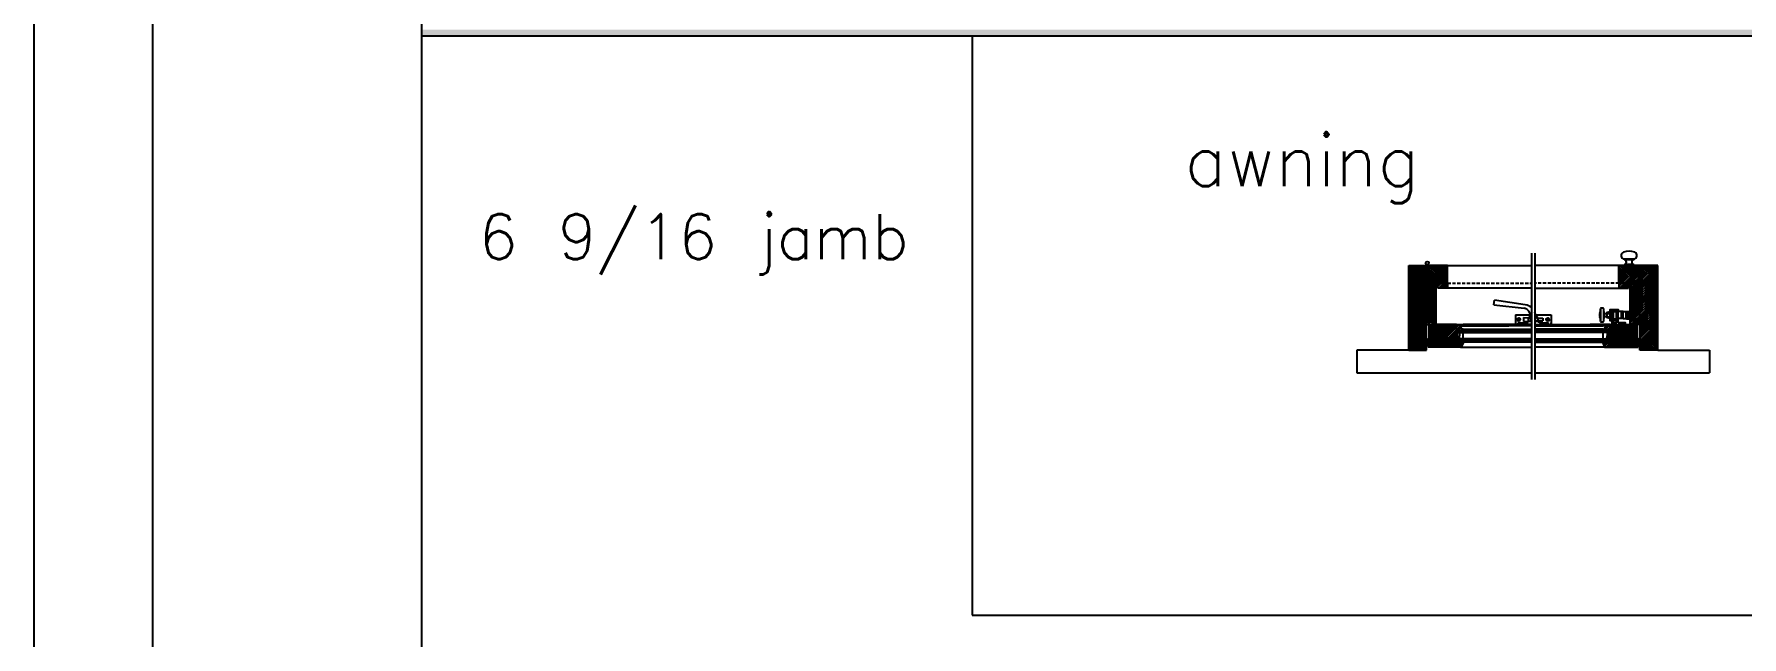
# Model space of a CAD drawing. Header units: inches. Extents: x 1985 to 11287, y 379 to 3234.
# Drawn here: x 8840.1 to 8972.1, y 1465.5 to 1512.1 of the extents above; entities that cross this region are included whole.
import ezdxf

# ---------------------------------------------------------------- set-up
doc = ezdxf.new("R2010")
doc.units = ezdxf.units.IN
doc.header["$MEASUREMENT"] = 0
doc.linetypes.add('HIDDEN', pattern=[0.375, 0.25, -0.125])
for name, color, linetype in [('detail 99', 30, 'CONTINUOUS'), ('glass 99', 6, 'CONTINUOUS'), ('glazing tape 99', 7, 'CONTINUOUS'), ('hardware 99', 94, 'CONTINUOUS'), ('hatch 99', 1, 'CONTINUOUS'), ('screen 99', 4, 'CONTINUOUS'), ('separation 99', 3, 'CONTINUOUS'), ('weatherstripping 99', 5, 'CONTINUOUS'), ('wood detail 99', 7, 'CONTINUOUS')]:
    doc.layers.add(name, color=color, linetype=linetype)
doc.styles.get("Standard").update_dxf_attribs({"font": 'txt.shx', "width": 0.8})
pattern_1 = [(45, (8568.73304, 1927.68147), (-0.088388348, 0.088388348), [])]

msp = doc.modelspace()

# ---------------------------------------------------------------- hatches: boundary and pattern name
at = {"layer": 'glazing tape 99'}
h = msp.add_hatch(color=256, dxfattribs=at)
h.paths.add_polyline_path([(8950.568414, 1489.244117), (8950.068414, 1489.244117), (8950.068414, 1489.181617), (8950.12645, 1489.181617), (8950.568414, 1489.181617)])
h.paths.add_polyline_path([(8950.595214, 1488.431617), (8950.12645, 1488.431617), (8950.095214, 1488.431617), (8950.095214, 1488.369117), (8950.595214, 1488.369117)])
h = msp.add_hatch(color=256, dxfattribs=at)
h.paths.add_polyline_path([(8961.871927, 1489.244117), (8961.371927, 1489.244117), (8961.371927, 1489.181617), (8961.813892, 1489.181617), (8961.871927, 1489.181617)])
h.paths.add_polyline_path([(8961.845127, 1488.431617), (8961.813892, 1488.431617), (8961.345127, 1488.431617), (8961.345127, 1488.369117), (8961.845127, 1488.369117)])
at = {"layer": 'hatch 99'}
h = msp.add_hatch(dxfattribs=at)
h.set_pattern_fill('ANSI31', color=256, style=0)
h.set_pattern_definition(pattern_1)
h.paths.add_polyline_path([(8948.470214, 1492.869117), (8947.720214, 1492.869117), (8947.720214, 1489.681617), (8947.845214, 1489.681617, -0.3659773819), (8948.001464, 1489.866495), (8948.001464, 1490.119117), (8948.063964, 1490.119117), (8948.063964, 1489.866495, -0.3659773819), (8948.220214, 1489.681617), (8948.470214, 1489.681617)])
h.paths.add_polyline_path([(8947.720214, 1494.244117), (8946.345214, 1494.244117), (8946.345214, 1487.681617), (8947.720214, 1487.681617), (8947.720214, 1488.244117), (8947.345214, 1488.244117), (8947.345214, 1488.314117), (8947.657714, 1488.314117), (8947.657714, 1488.564117), (8947.720214, 1488.564117)])
h = msp.add_hatch(dxfattribs=at)
h.set_pattern_fill('ANSI31', color=256, style=0)
h.set_pattern_definition(pattern_1)
h.paths.add_polyline_path([(8949.345214, 1492.869117), (8948.595214, 1492.869117), (8948.595214, 1492.494117), (8949.345214, 1492.494117)])
h.paths.add_polyline_path([(8949.345214, 1494.244117), (8947.782714, 1494.244117), (8947.782714, 1492.869117), (8948.470214, 1492.869117), (8949.345214, 1492.869117)])
h = msp.add_hatch(dxfattribs=at)
h.set_pattern_fill('ANSI31', color=256, style=0)
h.set_pattern_definition(pattern_1)
h.paths.add_polyline_path([(8964.15764, 1494.244117), (8963.595127, 1494.244117), (8962.595127, 1494.244117), (8962.595127, 1492.869117), (8964.08558, 1492.869117)])
h.paths.add_polyline_path([(8963.345127, 1492.869117), (8962.595127, 1492.869117), (8962.595127, 1492.494117), (8963.345127, 1492.494117)])
h = msp.add_hatch(dxfattribs=at)
h.set_pattern_fill('ANSI31', color=256, style=0)
h.set_pattern_definition(pattern_1)
h.paths.add_polyline_path([(8964.220127, 1492.869117), (8963.470127, 1492.869117), (8963.470127, 1489.681617), (8963.720127, 1489.681617, -0.3659773819), (8963.876377, 1489.866495), (8963.876377, 1490.119117), (8963.938877, 1490.119117), (8963.938877, 1489.866495, -0.3659773819), (8964.095127, 1489.681617), (8964.220127, 1489.681617)])
h.paths.add_polyline_path([(8965.595127, 1494.244117), (8964.220127, 1494.244117), (8964.220127, 1488.564117), (8964.282627, 1488.564117), (8964.282627, 1488.314117), (8964.595127, 1488.314117), (8964.595127, 1488.244117), (8964.220127, 1488.244117), (8964.220127, 1487.681617), (8965.595127, 1487.681617)])
h = msp.add_hatch(dxfattribs=at)
h.set_pattern_fill('ANSI31', color=256, style=0)
h.set_pattern_definition(pattern_1)
h.paths.add_polyline_path([(8950.255914, 1489.556617), (8950.255914, 1489.619117), (8950.0327, 1489.619117), (8950.0327, 1489.244117), (8950.568414, 1489.244117), (8950.568414, 1489.306617, -0.375199902), (8950.412164, 1489.431617, 0.375199902)], flags=17)
h.paths.add_polyline_path([(8950.0327, 1489.681617), (8948.157714, 1489.681617), (8947.927205, 1489.681617), (8947.927205, 1488.490583, 0.1406633333), (8947.846833, 1488.111421, 0.0354966165), (8947.8639, 1487.931617), (8950.4345, 1487.931617), (8950.595214, 1488.306617), (8950.595214, 1488.369117), (8950.0327, 1488.369117)])
h = msp.add_hatch(dxfattribs=at)
h.set_pattern_fill('ANSI31', color=256, style=0)
h.set_pattern_definition(pattern_1)
h.paths.add_polyline_path([(8964.011422, 1489.681617), (8963.470127, 1489.681617), (8963.370127, 1489.681617), (8961.907642, 1489.681617), (8961.907642, 1488.369117), (8961.345127, 1488.369117), (8961.345127, 1488.306617), (8961.505842, 1487.931617), (8961.586199, 1487.931617), (8964.076442, 1487.931617, 0.0354966165), (8964.093508, 1488.111421, 0.1419831726), (8964.011422, 1488.49379)])
h.paths.add_polyline_path([(8961.907642, 1489.619117), (8961.684427, 1489.619117), (8961.684427, 1489.556617), (8961.671305, 1489.556617, 0.3507810594), (8961.528177, 1489.431617, -0.375199902), (8961.371927, 1489.306617), (8961.371927, 1489.244117), (8961.907642, 1489.244117)], flags=17)
at = {"layer": 'separation 99'}
msp.add_hatch(color=256, dxfattribs=at).paths.add_polyline_path([(8870.077342, 1512.489951), (8870.077342, 1512.239951), (8870.077342, 1511.989951), (9066.39145, 1511.989951), (9066.39145, 1512.489951)])
at = {"layer": 'weatherstripping 99'}
h = msp.add_hatch(dxfattribs=at)
h.set_pattern_fill('HONEY', color=256, scale=0.25, style=0)
h.set_pattern_definition([(180, (9368.434664, 1228.762772), (-0.046875, 0.0270632938), [0.03125, -0.0625]), (60, (9368.434664, 1228.762772), (0.0468749999, 0.027063294), [0.03125, -0.0625]), (120, (9368.434664, 1228.762772), (-1e-10, 0.0541265877), [-0.0625, 0.03125])])
h.paths.add_polyline_path([(8947.663939, 1488.404921, 0.2324451644), (8947.657714, 1488.392254), (8947.657714, 1488.322617, -0.4142135624), (8947.641714, 1488.306617), (8947.524714, 1488.306617), (8947.451671, 1488.338117), (8947.410592, 1488.279242, 0.1534884587), (8947.407714, 1488.270087), (8947.407714, 1488.260117, 0.4142135624), (8947.423714, 1488.244117), (8947.711441, 1488.244117, 0.2561615769), (8947.724931, 1488.251514), (8947.900806, 1488.527285, 0.3518020298), (8947.898629, 1488.547202), (8947.886663, 1488.559168, 0.3771555929), (8947.865575, 1488.560521)])
h = msp.add_hatch(dxfattribs=at)
h.set_pattern_fill('HONEY', color=256, scale=0.25, style=0)
h.set_pattern_definition([(7e-15, (8543.505678, 1228.762772), (0.046875, 0.0270632938), [0.03125, -0.0625]), (120, (8543.505678, 1228.762772), (-0.0468749999, 0.027063294), [0.03125, -0.0625]), (60, (8543.505678, 1228.762772), (1e-10, 0.0541265877), [-0.0625, 0.03125])])
h.paths.add_polyline_path([(8964.276402, 1488.404921, -0.2324451644), (8964.282627, 1488.392254), (8964.282627, 1488.322617, 0.4142135624), (8964.298627, 1488.306617), (8964.415627, 1488.306617), (8964.488671, 1488.338117), (8964.529749, 1488.279242, -0.1534884587), (8964.532627, 1488.270087), (8964.532627, 1488.260117, -0.4142135624), (8964.516627, 1488.244117), (8964.2289, 1488.244117, -0.2561615769), (8964.21541, 1488.251514), (8964.039536, 1488.527285, -0.3518020298), (8964.041712, 1488.547202), (8964.053678, 1488.559168, -0.3771555929), (8964.074767, 1488.560521)])

# ---------------------------------------------------------------- linework, layer by layer
at = {"layer": 'glass 99', "color": 6}
for p, q in [((8950.12645, 1489.181617), (8955.845171, 1489.181617)), ((8950.12645, 1488.431617), (8950.12645, 1489.181617)), ((8950.12645, 1489.056617), (8955.845171, 1489.056617)), ((8950.268319, 1489.026626), (8950.376102, 1489.056617)), ((8950.268319, 1489.026626), (8950.268319, 1488.806617)), ((8950.268319, 1488.586608), (8950.268319, 1488.806617)), ((8950.568414, 1488.556617), (8950.568414, 1489.056617)), ((8961.813892, 1489.181617), (8956.095171, 1489.181617)), ((8961.813892, 1489.056617), (8956.095171, 1489.056617)), ((8961.371927, 1488.556617), (8961.371927, 1489.056617)), ((8961.672022, 1489.026626), (8961.564239, 1489.056617)), ((8961.672022, 1489.026626), (8961.672022, 1488.806617)), ((8961.672022, 1488.586608), (8961.672022, 1488.806617)), ((8961.813892, 1488.431617), (8961.813892, 1489.181617)), ((8955.845171, 1488.556617), (8950.12645, 1488.556617)), ((8955.845171, 1488.431617), (8950.12645, 1488.431617)), ((8950.268319, 1488.586608), (8950.376102, 1488.556617)), ((8956.095171, 1488.556617), (8961.813892, 1488.556617)), ((8956.095171, 1488.431617), (8961.813892, 1488.431617)), ((8961.672022, 1488.586608), (8961.564239, 1488.556617))]:
    msp.add_line(p, q, dxfattribs=at)
at = {"layer": 'hardware 99', "color": 94}
for p, q in [((8947.720214, 1494.244117), (8947.720214, 1494.322967)), ((8947.720214, 1494.244117), (8947.782714, 1494.244117)), ((8947.782714, 1494.244117), (8947.782714, 1494.306273)), ((8947.845214, 1494.244117), (8947.845214, 1494.322967)), ((8963.017034, 1494.744117), (8963.735734, 1494.744117)), ((8963.017034, 1494.681617), (8963.017034, 1494.744117)), ((8963.735734, 1494.681617), (8963.017034, 1494.681617)), ((8963.735734, 1494.306617), (8963.017034, 1494.306617)), ((8963.017034, 1494.244117), (8963.017034, 1494.306617)), ((8963.735734, 1494.681617), (8963.735734, 1494.744117)), ((8963.735734, 1494.244117), (8963.735734, 1494.306617)), ((8947.720214, 1493.556617), (8947.782714, 1493.556617)), ((8952.925222, 1491.181617), (8952.965575, 1491.556617)), ((8955.358282, 1491.189952), (8952.965575, 1491.556617)), ((8952.925222, 1491.181617), (8955.258956, 1490.923355)), ((8954.595171, 1490.431617), (8955.845171, 1490.431617)), ((8954.595171, 1490.431617), (8954.595171, 1489.681617)), ((8954.908655, 1490.164296), (8954.737492, 1489.993132)), ((8954.952849, 1490.120102), (8954.781686, 1489.948938)), ((8955.220171, 1490.212867), (8955.631293, 1490.195668)), ((8955.220171, 1490.212867), (8955.220171, 1489.900367)), ((8955.595171, 1490.181617), (8955.69379, 1490.181617)), ((8955.595171, 1489.931617), (8955.595171, 1490.181617)), ((8955.782671, 1490.02001), (8955.782671, 1490.306617)), ((8956.095171, 1490.431617), (8957.345171, 1490.431617)), ((8956.157671, 1490.02001), (8956.157671, 1490.306617)), ((8956.246551, 1490.181617), (8956.345171, 1490.181617)), ((8956.345171, 1489.931617), (8956.345171, 1490.181617)), ((8956.345171, 1490.165805), (8956.720171, 1490.150117)), ((8956.345171, 1489.94743), (8956.720171, 1489.963117)), ((8956.720171, 1490.150117), (8956.720171, 1489.963117)), ((8957.158655, 1490.164296), (8956.987492, 1489.993132)), ((8957.202849, 1490.120102), (8957.031686, 1489.948938)), ((8957.345171, 1490.431617), (8957.345171, 1489.681617)), ((8961.157627, 1489.915992), (8961.157627, 1490.884742)), ((8961.157627, 1490.884742), (8961.173252, 1490.884742)), ((8961.173252, 1490.900367), (8961.173252, 1489.900367)), ((8961.407627, 1490.900367), (8961.407627, 1489.900367)), ((8961.423252, 1490.884742), (8961.407627, 1490.884742)), ((8961.423252, 1489.915992), (8961.423252, 1490.884742)), ((8961.454502, 1490.536583), (8961.454502, 1490.264151)), ((8961.657627, 1490.525367), (8962.157627, 1490.525367)), ((8961.657627, 1490.275367), (8962.157627, 1490.275367)), ((8962.032627, 1490.681617), (8962.032627, 1489.806617)), ((8962.032627, 1490.681617), (8962.157627, 1490.681617)), ((8962.157627, 1490.681617), (8962.157627, 1489.806617)), ((8962.157627, 1490.681617), (8962.407627, 1490.681617)), ((8962.157627, 1490.119117), (8962.407627, 1490.119117)), ((8962.407627, 1490.681617), (8962.532627, 1490.681617)), ((8962.532627, 1489.806617), (8962.532627, 1490.681617)), ((8962.907627, 1490.665992), (8962.532627, 1490.665992)), ((8962.907627, 1490.134742), (8962.532627, 1490.134742)), ((8962.782627, 1490.150367), (8962.782627, 1490.650367)), ((8962.782627, 1490.650367), (8962.907627, 1490.650367)), ((8962.782627, 1490.150367), (8962.907627, 1490.150367)), ((8962.907627, 1490.134742), (8962.907627, 1490.665992)), ((8962.907627, 1490.665992), (8963.157627, 1490.665992)), ((8962.907627, 1490.134742), (8963.157627, 1490.134742)), ((8963.157627, 1490.134742), (8963.157627, 1490.665992)), ((8963.188877, 1490.650367), (8963.157627, 1490.650367)), ((8963.188877, 1490.150367), (8963.157627, 1490.150367)), ((8963.188877, 1490.119117), (8963.188877, 1490.681617)), ((8963.188877, 1490.681617), (8963.470127, 1490.681617)), ((8963.188877, 1490.119117), (8963.470127, 1490.119117)), ((8963.345127, 1490.119117), (8963.345127, 1490.681617)), ((8963.470127, 1490.431617), (8963.470127, 1489.681617)), ((8954.798671, 1489.681617), (8954.798671, 1489.806617)), ((8954.798671, 1489.806617), (8955.454671, 1489.806617)), ((8955.220171, 1489.900367), (8955.578609, 1489.915362)), ((8955.579671, 1489.931617), (8955.845171, 1489.931617)), ((8956.095171, 1489.931617), (8956.360671, 1489.931617)), ((8956.485671, 1489.806617), (8957.141671, 1489.806617)), ((8957.141671, 1489.681617), (8957.141671, 1489.806617)), ((8957.345171, 1489.681617), (8957.345171, 1489.806617)), ((8961.157627, 1489.915992), (8961.173252, 1489.915992)), ((8961.423252, 1489.915992), (8961.407627, 1489.915992)), ((8961.907642, 1489.681617), (8963.188842, 1489.681617)), ((8962.032627, 1489.806617), (8962.032627, 1489.681617)), ((8963.370127, 1489.681617), (8963.470127, 1489.681617))]:
    msp.add_line(p, q, dxfattribs=at)
for points in [[(8961.454502, 1490.525367), (8961.657627, 1490.525367)], [(8961.657627, 1490.275367), (8961.454502, 1490.275367)], [(8961.907627, 1490.650367), (8961.657627, 1490.587867), (8961.657627, 1490.212867), (8961.907627, 1490.150367)], [(8962.032627, 1489.962867), (8961.907627, 1489.962867), (8961.907627, 1490.837867), (8962.532627, 1490.837867), (8962.532627, 1490.681617)], [(8962.032627, 1490.681617), (8962.032627, 1490.712867), (8962.407627, 1490.712867), (8962.407627, 1490.681617)], [(8962.032627, 1490.681617), (8962.032627, 1489.681617), (8963.095127, 1489.681617), (8963.095127, 1489.806617), (8962.532627, 1489.806617)], [(8962.157627, 1489.806617), (8962.407627, 1489.806617), (8962.407627, 1490.681617)], [(8962.407627, 1490.119117), (8962.407627, 1490.087867), (8962.157627, 1490.087867)], [(8962.407627, 1489.962867), (8962.157627, 1489.962867)]]:
    msp.add_lwpolyline(points, dxfattribs=at)
for centre, radius in [((8947.782714, 1494.431617), 0.125344), ((8954.845171, 1490.056617), 0.125), ((8957.095171, 1490.056617), 0.125)]:
    msp.add_circle(centre, radius, dxfattribs=at)
for centre, radius, start, end in [((8963.376383, 1494.016804), 1.321014, 70.73395118, 109.2685604), ((8962.982659, 1494.494117), 0.190625, 280.38885782, 79.61114218), ((8963.770109, 1494.494117), 0.190625, 100.38885782, 259.61114218), ((8955.157671, 1490.306617), 0.625, 360, 80.67375008), ((8955.277593, 1490.313554), 0.880105, 49.84200543, 84.7396651), ((8955.970171, 1490.070289), 0.361328, 121.99448223, 162.05474677), ((8955.277593, 1490.313554), 0.880105, 359.54841088, 21.72755219), ((8955.970171, 1490.070289), 0.361328, 17.94525323, 59.25022404), ((8961.407627, 1490.400367), 0.3125, 154.15806724, 205.84193276), ((8960.845127, 1490.672798), 0.3125, 334.15806724, 0), ((8960.845127, 1490.127936), 0.3125, 0, 25.84193276), ((8961.29044, 1490.696265), 0.235352, 60.13716564, 119.86283436), ((8961.735752, 1490.672798), 0.3125, 180, 205.84193276), ((8961.735752, 1490.127936), 0.3125, 154.15806724, 180), ((8955.454671, 1489.931617), 0.125, 270, 360), ((8956.485671, 1489.931617), 0.125, 180, 270), ((8961.29044, 1490.104469), 0.235352, 240.13716564, 299.86283436)]:
    msp.add_arc(centre, radius, start, end, dxfattribs=at)
for centre, ratio, start_param, end_param in [((8963.017034, 1495.010367), 0.9389671361, 0.3113269566, 3.1415926536), ((8963.735734, 1495.010367), 0.9389671362, 3.1415926536, 5.9720927217)]:
    msp.add_ellipse(centre, major_axis=(0, 0.26625), ratio=ratio, start_param=start_param, end_param=end_param, dxfattribs=at)
for points in [[(8955.69379, 1490.181617), (8955.760765, 1490.210218), (8955.782671, 1490.27001)], [(8955.69379, 1489.931617), (8955.760765, 1489.960218), (8955.782671, 1490.02001)], [(8956.246551, 1490.181617), (8956.179577, 1490.210218), (8956.157671, 1490.27001)], [(8956.246551, 1489.931617), (8956.179577, 1489.960218), (8956.157671, 1490.02001)]]:
    msp.add_spline(points, degree=3, dxfattribs=at)
at = {"layer": 'screen 99', "color": 4, "linetype": 'HIDDEN'}
for p, q in [((8949.345214, 1492.869117), (8955.845171, 1492.869117)), ((8962.595127, 1492.869117), (8956.095171, 1492.869117))]:
    msp.add_line(p, q, dxfattribs=at)
at = {"layer": 'separation 99'}
for p, q in [((9066.39145, 1511.989951), (8870.077342, 1511.989951)), ((8912.617716, 1511.989951), (8912.617716, 1467.180652)), ((8912.617716, 1467.180652), (9066.39145, 1467.180652))]:
    msp.add_line(p, q, dxfattribs=at)
for points in [[(8840.122035, 2103.669696), (9954.635727, 2103.669696), (9954.635727, 1326.396456), (8840.122035, 1326.396456)], [(8849.299532, 2093.486824), (9941.56161, 2093.486824), (9941.56161, 1340.434269), (8849.299532, 1340.434269)], [(8870.077342, 1602.358547), (9066.39145, 1602.358547), (9066.39145, 1422.121354), (8870.077342, 1422.121354)]]:
    msp.add_lwpolyline(points, close=True, dxfattribs=at)
at = {"layer": 'weatherstripping 99'}
for p, q in [((8948.032714, 1490.119117), (8948.032714, 1489.837867)), ((8963.907627, 1490.119117), (8963.907627, 1489.837867)), ((8947.407714, 1488.260117), (8947.407714, 1488.270087)), ((8947.410592, 1488.279242), (8947.451671, 1488.338117)), ((8947.423714, 1488.244117), (8947.711441, 1488.244117)), ((8947.451671, 1488.338117), (8947.524714, 1488.306617)), ((8947.524714, 1488.306617), (8947.641714, 1488.306617)), ((8947.657714, 1488.392254), (8947.657714, 1488.322617)), ((8947.663939, 1488.404921), (8947.865575, 1488.560521)), ((8947.900806, 1488.527285), (8947.724931, 1488.251514)), ((8947.898629, 1488.547202), (8947.886663, 1488.559168)), ((8964.039536, 1488.527285), (8964.21541, 1488.251514)), ((8964.041712, 1488.547202), (8964.053678, 1488.559168)), ((8964.276402, 1488.404921), (8964.074767, 1488.560521)), ((8964.516627, 1488.244117), (8964.2289, 1488.244117)), ((8964.282627, 1488.392254), (8964.282627, 1488.322617)), ((8964.415627, 1488.306617), (8964.298627, 1488.306617)), ((8964.488671, 1488.338117), (8964.415627, 1488.306617)), ((8964.529749, 1488.279242), (8964.488671, 1488.338117)), ((8964.532627, 1488.260117), (8964.532627, 1488.270087))]:
    msp.add_line(p, q, dxfattribs=at)
for centre, radius, start, end in [((8947.939216, 1489.68848), 0.0625, 175.80195244, 240.08871422), ((8948.032714, 1489.681617), 0.15625, 4.19804756, 175.80195244), ((8948.032714, 1489.851005), 0.25, 240.08871422, 299.91128578), ((8948.126212, 1489.68848), 0.0625, 299.91128578, 4.19804756), ((8963.814129, 1489.68848), 0.0625, 175.80195244, 240.08871422), ((8963.907627, 1489.681617), 0.15625, 4.19804756, 175.80195244), ((8963.907627, 1489.851005), 0.25, 240.08871422, 299.91128578), ((8964.001126, 1489.68848), 0.0625, 299.91128578, 4.19804756), ((8947.423714, 1488.270087), 0.016, 145.09543751, 180), ((8947.423714, 1488.260117), 0.016, 180, 270), ((8947.641714, 1488.322617), 0.016, 270, 0), ((8947.673714, 1488.392254), 0.016, 127.65699188, 180), ((8947.711441, 1488.260117), 0.016, 270, 327.47209795), ((8947.87535, 1488.547854), 0.016, 45, 127.65699188), ((8947.887316, 1488.535888), 0.016, 327.47209795, 45), ((8964.053026, 1488.535888), 0.016, 135, 212.52790205), ((8964.064992, 1488.547854), 0.016, 52.34300812, 135), ((8964.2289, 1488.260117), 0.016, 212.52790205, 270), ((8964.266627, 1488.392254), 0.016, 0, 52.34300812), ((8964.298627, 1488.322617), 0.016, 180, 270), ((8964.516627, 1488.260117), 0.016, 270, 0), ((8964.516627, 1488.270087), 0.016, 0, 34.90456249)]:
    msp.add_arc(centre, radius, start, end, dxfattribs=at)
at = {"layer": 'wood detail 99'}
for p, q in [((8946.345214, 1487.681617), (8946.345214, 1494.244117)), ((8946.345214, 1494.244117), (8947.720214, 1494.244117)), ((8947.720214, 1494.244117), (8947.720214, 1492.869117)), ((8947.720214, 1488.564117), (8947.720214, 1494.244117)), ((8947.782714, 1494.244117), (8955.845171, 1494.244117)), ((8947.782714, 1494.244117), (8955.845171, 1494.244117)), ((8947.782714, 1494.244117), (8955.845171, 1494.244117)), ((8949.345214, 1494.244117), (8947.782714, 1494.244117)), ((8947.782714, 1494.244117), (8947.782714, 1492.869117)), ((8948.345214, 1494.244117), (8947.782714, 1494.244117)), ((8949.345214, 1494.244117), (8955.845171, 1494.244117)), ((8949.345214, 1492.869117), (8949.345214, 1494.244117)), ((8955.845171, 1495.202785), (8955.845171, 1485.419388)), ((8956.095171, 1495.202785), (8956.095171, 1485.419388)), ((8964.220127, 1494.244117), (8956.095171, 1494.244117)), ((8964.220127, 1494.244117), (8956.095171, 1494.244117)), ((8964.220127, 1494.244117), (8956.095171, 1494.244117)), ((8964.220127, 1494.244117), (8956.095171, 1494.244117)), ((8962.595127, 1494.244117), (8956.095171, 1494.244117)), ((8962.595127, 1494.244117), (8964.220127, 1494.244117)), ((8962.595127, 1492.869117), (8962.595127, 1494.244117)), ((8963.595127, 1494.244117), (8964.220127, 1494.244117)), ((8964.15764, 1494.244117), (8964.08558, 1492.869117)), ((8964.220127, 1494.244117), (8964.220127, 1492.869117)), ((8965.595127, 1494.244117), (8964.220127, 1494.244117)), ((8964.220127, 1488.564117), (8964.220127, 1494.244117)), ((8965.595127, 1487.681617), (8965.595127, 1494.244117)), ((8947.720214, 1492.869117), (8948.470214, 1492.869117)), ((8947.720214, 1492.869117), (8948.470214, 1492.869117)), ((8947.720214, 1492.869117), (8948.470214, 1492.869117)), ((8948.470214, 1492.869117), (8949.345214, 1492.869117)), ((8948.470214, 1489.681617), (8948.470214, 1492.869117)), ((8948.595214, 1492.494117), (8948.595214, 1492.869117)), ((8949.345214, 1492.869117), (8949.345214, 1492.494117)), ((8964.220127, 1492.869117), (8962.595127, 1492.869117)), ((8962.595127, 1492.869117), (8962.595127, 1492.494117)), ((8963.345127, 1492.494117), (8963.345127, 1492.869117)), ((8964.220127, 1492.869117), (8963.470127, 1492.869117)), ((8964.220127, 1492.869117), (8963.470127, 1492.869117)), ((8963.470127, 1489.681617), (8963.470127, 1492.869117)), ((8964.220127, 1492.869117), (8963.470127, 1492.869117)), ((8955.845171, 1492.494117), (8948.595214, 1492.494117)), ((8956.095171, 1492.494117), (8963.345127, 1492.494117)), ((8947.720214, 1489.681617), (8947.845214, 1489.681617)), ((8947.927205, 1489.681617), (8948.470214, 1489.681617)), ((8947.927205, 1488.490583), (8947.927205, 1489.681617)), ((8950.0327, 1489.681617), (8948.157714, 1489.681617)), ((8950.0327, 1488.369117), (8950.0327, 1489.681617)), ((8950.0327, 1489.681617), (8954.077332, 1489.681617)), ((8950.068414, 1489.181617), (8950.068414, 1489.244117)), ((8950.068414, 1489.181617), (8950.12645, 1489.181617)), ((8950.255914, 1489.619117), (8954.077332, 1489.619117)), ((8950.255914, 1489.556617), (8954.077332, 1489.556617)), ((8955.845171, 1489.681617), (8950.568414, 1489.681617)), ((8955.845171, 1489.619117), (8950.568414, 1489.619117)), ((8955.845171, 1489.556617), (8950.568414, 1489.556617)), ((8950.568414, 1489.306617), (8955.845171, 1489.306617)), ((8950.568414, 1489.181617), (8950.568414, 1489.306617)), ((8950.568414, 1489.244117), (8955.845171, 1489.244117)), ((8956.095171, 1489.681617), (8961.371927, 1489.681617)), ((8956.095171, 1489.619117), (8961.371927, 1489.619117)), ((8956.095171, 1489.556617), (8961.371927, 1489.556617)), ((8961.371927, 1489.306617), (8956.095171, 1489.306617)), ((8961.371927, 1489.244117), (8956.095171, 1489.244117)), ((8961.907642, 1489.681617), (8960.363009, 1489.681617)), ((8961.684427, 1489.619117), (8960.363009, 1489.619117)), ((8961.684427, 1489.556617), (8960.363009, 1489.556617)), ((8961.371927, 1489.181617), (8961.371927, 1489.306617)), ((8961.871927, 1489.181617), (8961.813892, 1489.181617)), ((8961.871927, 1489.181617), (8961.871927, 1489.244117)), ((8961.907642, 1489.681617), (8963.782627, 1489.681617)), ((8961.907642, 1488.369117), (8961.907642, 1489.681617)), ((8964.011422, 1489.681617), (8963.470127, 1489.681617)), ((8964.011422, 1488.49379), (8964.011422, 1489.681617)), ((8964.220127, 1489.681617), (8964.095127, 1489.681617)), ((8946.345214, 1487.681617), (8942.345214, 1487.681617)), ((8942.345214, 1487.681617), (8942.345214, 1485.931617)), ((8946.372734, 1487.681617), (8946.345214, 1487.681617)), ((8946.372734, 1487.681617), (8946.345214, 1487.681617)), ((8946.345214, 1487.681617), (8947.720214, 1487.681617)), ((8947.345214, 1488.244117), (8947.345214, 1488.314117)), ((8947.345214, 1488.314117), (8947.657714, 1488.314117)), ((8947.720214, 1488.244117), (8947.345214, 1488.244117)), ((8947.657714, 1488.314117), (8947.657714, 1488.564117)), ((8947.657714, 1488.564117), (8947.720214, 1488.564117)), ((8947.720214, 1487.681617), (8947.720214, 1488.244117)), ((8947.720214, 1487.681617), (8947.720214, 1488.056666)), ((8950.470214, 1487.931617), (8947.8622, 1487.931617)), ((8950.595214, 1488.369117), (8950.0327, 1488.369117)), ((8950.095214, 1488.431617), (8950.12645, 1488.431617)), ((8950.095214, 1488.369117), (8950.095214, 1488.431617)), ((8950.354143, 1487.931617), (8954.077332, 1487.931617)), ((8950.4345, 1487.931617), (8950.595214, 1488.306617)), ((8950.470214, 1487.931617), (8955.845171, 1487.931617)), ((8950.595214, 1488.306617), (8950.595214, 1488.431617)), ((8950.595214, 1488.369117), (8955.845171, 1488.369117)), ((8955.845171, 1488.306617), (8950.595214, 1488.306617)), ((8961.345127, 1488.369117), (8956.095171, 1488.369117)), ((8956.095171, 1488.306617), (8961.345127, 1488.306617)), ((8961.470127, 1487.931617), (8956.095171, 1487.931617)), ((8961.586199, 1487.931617), (8960.363009, 1487.931617)), ((8961.345127, 1488.306617), (8961.345127, 1488.431617)), ((8961.345127, 1488.369117), (8961.907642, 1488.369117)), ((8961.505842, 1487.931617), (8961.345127, 1488.306617)), ((8961.470127, 1487.931617), (8964.076715, 1487.931617)), ((8961.845127, 1488.431617), (8961.813892, 1488.431617)), ((8961.845127, 1488.369117), (8961.845127, 1488.431617)), ((8964.282627, 1488.564117), (8964.220127, 1488.564117)), ((8964.220127, 1487.681617), (8964.220127, 1488.244117)), ((8964.220127, 1488.244117), (8964.595127, 1488.244117)), ((8965.595127, 1487.681617), (8964.220127, 1487.681617)), ((8964.282627, 1488.314117), (8964.282627, 1488.564117)), ((8964.595127, 1488.314117), (8964.282627, 1488.314117)), ((8964.595127, 1488.244117), (8964.595127, 1488.314117)), ((8965.595127, 1487.681617), (8969.595127, 1487.681617)), ((8969.595127, 1487.681617), (8969.595127, 1485.931617)), ((8942.345214, 1485.931617), (8955.845171, 1485.931617)), ((8956.095171, 1485.931617), (8969.595127, 1485.931617))]:
    msp.add_line(p, q, dxfattribs=at)
at = {"layer": 'wood detail 99', "color": 7}
for p, q in [((8948.063964, 1490.119117), (8948.001464, 1490.119117)), ((8948.001464, 1489.866495), (8948.001464, 1490.119117)), ((8948.063964, 1489.866495), (8948.063964, 1490.119117)), ((8963.876377, 1490.119117), (8963.938877, 1490.119117)), ((8963.876377, 1489.866495), (8963.876377, 1490.119117)), ((8963.938877, 1489.866495), (8963.938877, 1490.119117))]:
    msp.add_line(p, q, dxfattribs=at)
at = {"layer": 'wood detail 99'}
for points in [[(8950.0327, 1489.244117), (8950.568414, 1489.244117), (8950.568414, 1489.306617, -0.375199902), (8950.412164, 1489.431617, 0.375199902), (8950.255914, 1489.556617), (8950.255914, 1489.619117), (8950.0327, 1489.619117)], [(8961.907642, 1489.244117), (8961.371927, 1489.244117), (8961.371927, 1489.306617, 0.375199902), (8961.528177, 1489.431617, -0.375199902), (8961.684427, 1489.556617), (8961.684427, 1489.619117), (8961.907642, 1489.619117)]]:
    msp.add_lwpolyline(points, format="xyb", dxfattribs=at)
at = {"layer": 'wood detail 99', "color": 7}
for centre, start, end in [((8948.032714, 1489.681617), 99.59406823, 180), ((8948.032714, 1489.681617), 360, 80.40593177), ((8963.907627, 1489.681617), 99.59406823, 180), ((8963.907627, 1489.681617), 0, 80.40593177)]:
    msp.add_arc(centre, 0.1875, start, end, dxfattribs=at)
at = {"layer": 'wood detail 99'}
for centre, radius, start, end in [((8948.547568, 1488.160985), 0.702485, 152.01833512, 184.04586549), ((8949.120118, 1488.141564), 1.273642, 181.35613093, 189.48794194), ((8963.392773, 1488.160985), 0.702485, 355.95413451, 28.27822672), ((8962.820223, 1488.141564), 1.273642, 350.51205806, 358.64386907)]:
    msp.add_arc(centre, radius, start, end, dxfattribs=at)

# ---------------------------------------------------------------- texts
at = {"layer": 'detail 99'}
for s, height, p in [('awning', 4, (8929.012957, 1500.383771)), ('6 9/16 jamb', 3.5, (8874.476684, 1494.714943))]:
    msp.add_text(s, height=height, dxfattribs=at).set_placement(p)

doc.saveas('drawing.dxf')
